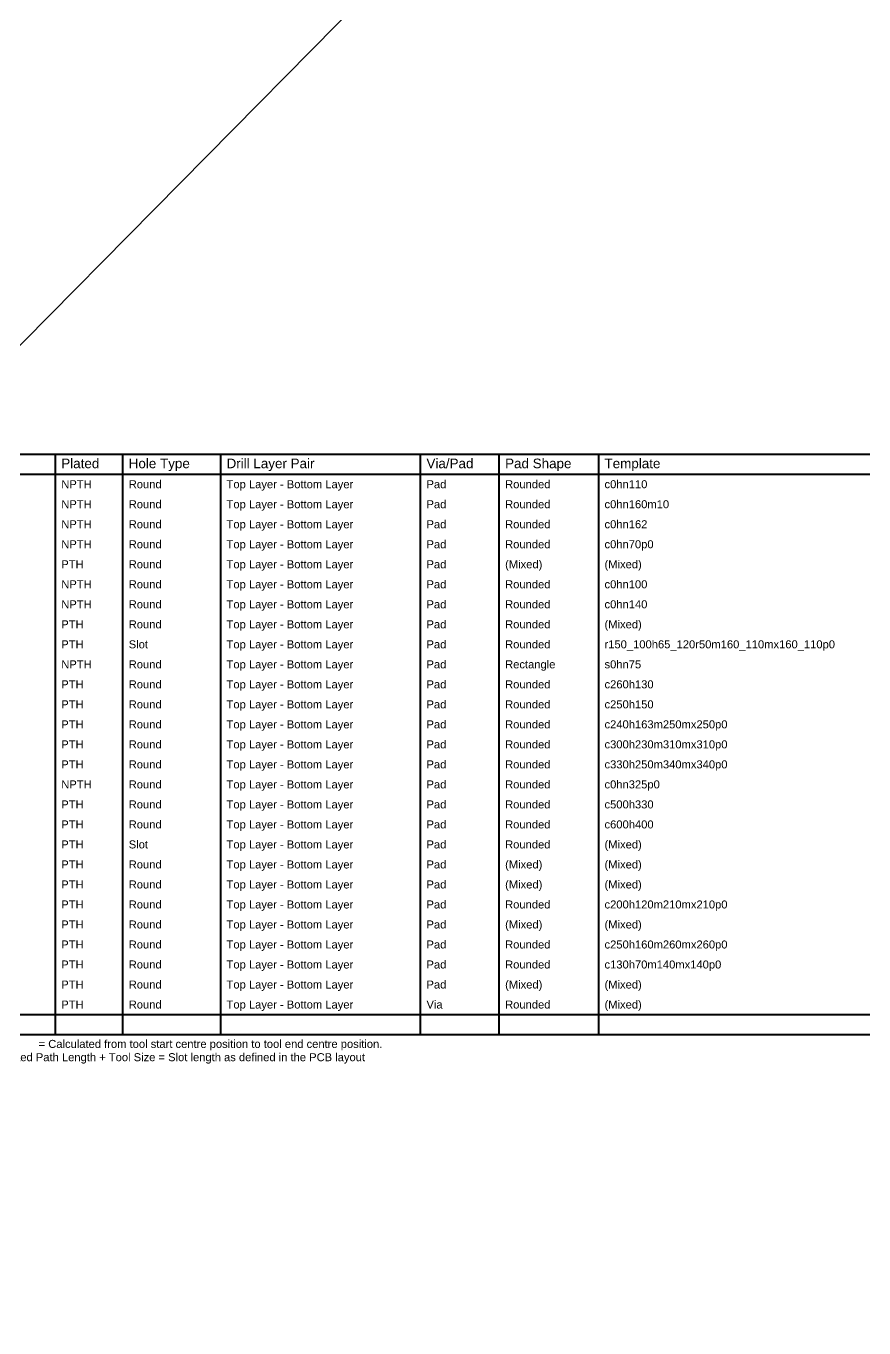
# Model space of a CAD drawing. Header units: inches. Extents: x 0 to 5271, y 0 to 5417.
# Drawn here: x 192.5 to 352.1, y 90.5 to 338.4 of the extents above; entities that cross this region are included whole.
import ezdxf

# ---------------------------------------------------------------- set-up
doc = ezdxf.new("R2010")
doc.units = ezdxf.units.IN
doc.layers.add('Bottom Solder', color=6, linetype='Continuous')
doc.layers.add('Drill Drawing', color=1, linetype='Continuous')
doc.styles.add('Arial', font='', dxfattribs={"height": 0.2})
doc.styles.get('Arial').set_extended_font_data('Arial')

# ---------------------------------------------------------------- blocks, each defined once
blk = doc.blocks.new('P____PAK_SO_8_B_128')
at = {"layer": 'Bottom Solder'}
blk.add_line((-0.42, 2.19), (-5326.47, 5267.06), dxfattribs=at)

msp = doc.modelspace()

# ---------------------------------------------------------------- linework, layer by layer
at = {"layer": 'Drill Drawing'}
for points in [[(138.37, 256.89, 0.381, 0.381, 0), (448.51, 256.89, 0.381, 0.381, 0)], [(198.07, 146.4, 0.381, 0.381, 0), (198.07, 256.89, 0.381, 0.381, 0)], [(210.92, 146.4, 0.381, 0.381, 0), (210.92, 256.89, 0.381, 0.381, 0)], [(229.55, 146.4, 0.381, 0.381, 0), (229.55, 256.89, 0.381, 0.381, 0)], [(267.64, 146.4, 0.381, 0.381, 0), (267.64, 256.89, 0.381, 0.381, 0)], [(282.62, 146.4, 0.381, 0.381, 0), (282.62, 256.89, 0.381, 0.381, 0)], [(301.57, 146.4, 0.381, 0.381, 0), (301.57, 256.89, 0.381, 0.381, 0)], [(138.37, 253.08, 0.381, 0.381, 0), (448.51, 253.08, 0.381, 0.381, 0)], [(138.37, 150.21, 0.381, 0.381, 0), (448.51, 150.21, 0.381, 0.381, 0)], [(138.37, 146.4, 0.381, 0.381, 0), (448.51, 146.4, 0.381, 0.381, 0)]]:
    msp.add_lwpolyline(points, format="xyseb", dxfattribs=at)
for points in [[(197.97, 256.89, 0.191, 0.191, 1), (198.16, 256.89, 0.191, 0.191, 1)], [(210.82, 256.89, 0.191, 0.191, 1), (211.01, 256.89, 0.191, 0.191, 1)], [(229.46, 256.89, 0.191, 0.191, 1), (229.65, 256.89, 0.191, 0.191, 1)], [(267.55, 256.89, 0.191, 0.191, 1), (267.74, 256.89, 0.191, 0.191, 1)], [(282.53, 256.89, 0.191, 0.191, 1), (282.72, 256.89, 0.191, 0.191, 1)], [(301.47, 256.89, 0.191, 0.191, 1), (301.66, 256.89, 0.191, 0.191, 1)], [(197.97, 146.4, 0.191, 0.191, 1), (198.16, 146.4, 0.191, 0.191, 1)], [(210.82, 146.4, 0.191, 0.191, 1), (211.01, 146.4, 0.191, 0.191, 1)], [(229.46, 146.4, 0.191, 0.191, 1), (229.65, 146.4, 0.191, 0.191, 1)], [(267.55, 146.4, 0.191, 0.191, 1), (267.74, 146.4, 0.191, 0.191, 1)], [(282.53, 146.4, 0.191, 0.191, 1), (282.72, 146.4, 0.191, 0.191, 1)], [(301.47, 146.4, 0.191, 0.191, 1), (301.66, 146.4, 0.191, 0.191, 1)]]:
    msp.add_lwpolyline(points, format="xyseb", close=True, dxfattribs=at)

# ---------------------------------------------------------------- block references
at = {"rotation": 270}
msp.add_blockref('P____PAK_SO_8_B_128', (4.19, 90.12), dxfattribs=at)

# ---------------------------------------------------------------- texts
at = {"layer": 'Drill Drawing', "style": 'Arial'}
for s, height, p in [('Plated', 1.829, (199.21, 254.23)), ('Hole Type', 1.829, (212.06, 254.23)), ('Drill Layer Pair', 1.8288, (230.7, 254.23)), ('Via/Pad', 1.829, (268.79, 254.23)), ('Pad Shape', 1.829, (283.77, 254.23)), ('Template', 1.829, (302.71, 254.23)), ('NPTH', 1.524, (199.21, 250.42)), ('Round', 1.524, (212.06, 250.42)), ('Top Layer - Bottom Layer', 1.524, (230.7, 250.42)), ('Pad', 1.524, (268.79, 250.42)), ('Rounded', 1.524, (283.77, 250.42)), ('c0hn110', 1.524, (302.71, 250.42)), ('NPTH', 1.524, (199.21, 246.61)), ('Round', 1.524, (212.06, 246.61)), ('Top Layer - Bottom Layer', 1.524, (230.7, 246.61)), ('Pad', 1.524, (268.79, 246.61)), ('Rounded', 1.524, (283.77, 246.61)), ('c0hn160m10', 1.524, (302.71, 246.61)), ('NPTH', 1.524, (199.21, 242.8)), ('Round', 1.524, (212.06, 242.8)), ('Top Layer - Bottom Layer', 1.524, (230.7, 242.8)), ('Pad', 1.524, (268.79, 242.8)), ('Rounded', 1.524, (283.77, 242.8)), ('c0hn162', 1.524, (302.71, 242.8)), ('NPTH', 1.524, (199.21, 238.99)), ('Round', 1.524, (212.06, 238.99)), ('Top Layer - Bottom Layer', 1.524, (230.7, 238.99)), ('Pad', 1.524, (268.79, 238.99)), ('Rounded', 1.524, (283.77, 238.99)), ('c0hn70p0', 1.524, (302.71, 238.99)), ('PTH', 1.524, (199.21, 235.18)), ('Round', 1.524, (212.06, 235.18)), ('Top Layer - Bottom Layer', 1.524, (230.7, 235.18)), ('Pad', 1.524, (268.79, 235.18)), ('(Mixed)', 1.524, (283.77, 235.18)), ('(Mixed)', 1.524, (302.71, 235.18)), ('NPTH', 1.524, (199.21, 231.37)), ('Round', 1.524, (212.06, 231.37)), ('Top Layer - Bottom Layer', 1.524, (230.7, 231.37)), ('Pad', 1.524, (268.79, 231.37)), ('Rounded', 1.524, (283.77, 231.37)), ('c0hn100', 1.524, (302.71, 231.37)), ('NPTH', 1.524, (199.21, 227.56)), ('Round', 1.524, (212.06, 227.56)), ('Top Layer - Bottom Layer', 1.524, (230.7, 227.56)), ('Pad', 1.524, (268.79, 227.56)), ('Rounded', 1.524, (283.77, 227.56)), ('c0hn140', 1.524, (302.71, 227.56)), ('PTH', 1.524, (199.21, 223.75)), ('Round', 1.524, (212.06, 223.75)), ('Top Layer - Bottom Layer', 1.524, (230.7, 223.75)), ('Pad', 1.524, (268.79, 223.75)), ('Rounded', 1.524, (283.77, 223.75)), ('(Mixed)', 1.524, (302.71, 223.75)), ('PTH', 1.524, (199.21, 219.94)), ('Slot', 1.524, (212.06, 219.94)), ('Top Layer - Bottom Layer', 1.524, (230.7, 219.94)), ('Pad', 1.524, (268.79, 219.94)), ('Rounded', 1.524, (283.77, 219.94)), ('r150_100h65_120r50m160_110mx160_110p0', 1.524, (302.71, 219.94)), ('NPTH', 1.524, (199.21, 216.13)), ('Round', 1.524, (212.06, 216.13)), ('Top Layer - Bottom Layer', 1.524, (230.7, 216.13)), ('Pad', 1.524, (268.79, 216.13)), ('Rectangle', 1.524, (283.77, 216.13)), ('s0hn75', 1.524, (302.71, 216.13)), ('PTH', 1.524, (199.21, 212.32)), ('Round', 1.524, (212.06, 212.32)), ('Top Layer - Bottom Layer', 1.524, (230.7, 212.32)), ('Pad', 1.524, (268.79, 212.32)), ('Rounded', 1.524, (283.77, 212.32)), ('c260h130', 1.524, (302.71, 212.32)), ('PTH', 1.524, (199.21, 208.51)), ('Round', 1.524, (212.06, 208.51)), ('Top Layer - Bottom Layer', 1.524, (230.7, 208.51)), ('Pad', 1.524, (268.79, 208.51)), ('Rounded', 1.524, (283.77, 208.51)), ('c250h150', 1.524, (302.71, 208.51)), ('PTH', 1.524, (199.21, 204.7)), ('Round', 1.524, (212.06, 204.7)), ('Top Layer - Bottom Layer', 1.524, (230.7, 204.7)), ('Pad', 1.524, (268.79, 204.7)), ('Rounded', 1.524, (283.77, 204.7)), ('c240h163m250mx250p0', 1.524, (302.71, 204.7)), ('PTH', 1.524, (199.21, 200.89)), ('Round', 1.524, (212.06, 200.89)), ('Top Layer - Bottom Layer', 1.524, (230.7, 200.89)), ('Pad', 1.524, (268.79, 200.89)), ('Rounded', 1.524, (283.77, 200.89)), ('c300h230m310mx310p0', 1.524, (302.71, 200.89)), ('PTH', 1.524, (199.21, 197.08)), ('Round', 1.524, (212.06, 197.08)), ('Top Layer - Bottom Layer', 1.524, (230.7, 197.08)), ('Pad', 1.524, (268.79, 197.08)), ('Rounded', 1.524, (283.77, 197.08)), ('c330h250m340mx340p0', 1.524, (302.71, 197.08)), ('NPTH', 1.524, (199.21, 193.27)), ('Round', 1.524, (212.06, 193.27)), ('Top Layer - Bottom Layer', 1.524, (230.7, 193.27)), ('Pad', 1.524, (268.79, 193.27)), ('Rounded', 1.524, (283.77, 193.27)), ('c0hn325p0', 1.524, (302.71, 193.27)), ('PTH', 1.524, (199.21, 189.46)), ('Round', 1.524, (212.06, 189.46)), ('Top Layer - Bottom Layer', 1.524, (230.7, 189.46)), ('Pad', 1.524, (268.79, 189.46)), ('Rounded', 1.524, (283.77, 189.46)), ('c500h330', 1.524, (302.71, 189.46)), ('PTH', 1.524, (199.21, 185.65)), ('Round', 1.524, (212.06, 185.65)), ('Top Layer - Bottom Layer', 1.524, (230.7, 185.65)), ('Pad', 1.524, (268.79, 185.65)), ('Rounded', 1.524, (283.77, 185.65)), ('c600h400', 1.524, (302.71, 185.65)), ('Slot', 1.524, (212.06, 181.84)), ('Pad', 1.524, (268.79, 181.84)), ('Rounded', 1.524, (283.77, 181.84)), ('(Mixed)', 1.524, (302.71, 181.84)), ('PTH', 1.524, (199.21, 181.84)), ('Top Layer - Bottom Layer', 1.524, (230.7, 181.84)), ('PTH', 1.524, (199.21, 178.03)), ('Round', 1.524, (212.06, 178.03)), ('Top Layer - Bottom Layer', 1.524, (230.7, 178.03)), ('Pad', 1.524, (268.79, 178.03)), ('(Mixed)', 1.524, (283.77, 178.03)), ('(Mixed)', 1.524, (302.71, 178.03)), ('PTH', 1.524, (199.21, 174.22)), ('Round', 1.524, (212.06, 174.22)), ('Top Layer - Bottom Layer', 1.524, (230.7, 174.22)), ('Pad', 1.524, (268.79, 174.22)), ('(Mixed)', 1.524, (283.77, 174.22)), ('(Mixed)', 1.524, (302.71, 174.22)), ('PTH', 1.524, (199.21, 170.41)), ('Round', 1.524, (212.06, 170.41)), ('Top Layer - Bottom Layer', 1.524, (230.7, 170.41)), ('Pad', 1.524, (268.79, 170.41)), ('Rounded', 1.524, (283.77, 170.41)), ('c200h120m210mx210p0', 1.524, (302.71, 170.41)), ('PTH', 1.524, (199.21, 166.6)), ('Round', 1.524, (212.06, 166.6)), ('Top Layer - Bottom Layer', 1.524, (230.7, 166.6)), ('Pad', 1.524, (268.79, 166.6)), ('(Mixed)', 1.524, (283.77, 166.6)), ('(Mixed)', 1.524, (302.71, 166.6)), ('PTH', 1.524, (199.21, 162.79)), ('Round', 1.524, (212.06, 162.79)), ('Top Layer - Bottom Layer', 1.524, (230.7, 162.79)), ('Pad', 1.524, (268.79, 162.79)), ('Rounded', 1.524, (283.77, 162.79)), ('c250h160m260mx260p0', 1.524, (302.71, 162.79)), ('PTH', 1.524, (199.21, 158.98)), ('Round', 1.524, (212.06, 158.98)), ('Top Layer - Bottom Layer', 1.524, (230.7, 158.98)), ('Pad', 1.524, (268.79, 158.98)), ('Rounded', 1.524, (283.77, 158.98)), ('c130h70m140mx140p0', 1.524, (302.71, 158.98)), ('PTH', 1.524, (199.21, 155.17)), ('Round', 1.524, (212.06, 155.17)), ('Top Layer - Bottom Layer', 1.524, (230.7, 155.17)), ('Pad', 1.524, (268.79, 155.17)), ('(Mixed)', 1.524, (283.77, 155.17)), ('(Mixed)', 1.524, (302.71, 155.17)), ('PTH', 1.524, (199.21, 151.36)), ('Round', 1.524, (212.06, 151.36)), ('Top Layer - Bottom Layer', 1.524, (230.7, 151.36)), ('Via', 1.524, (268.79, 151.36)), ('Rounded', 1.524, (283.77, 151.36)), ('(Mixed)', 1.524, (302.71, 151.36)), ('= Calculated from tool start centre position to tool end centre position.', 1.524, (194.89, 143.86)), (' = Routed Path Length + Tool Size = Slot length as defined in the PCB layout', 1.524, (184.48, 141.33))]:
    msp.add_text(s, height=height, dxfattribs=at).set_placement(p)

doc.saveas('drawing.dxf')
